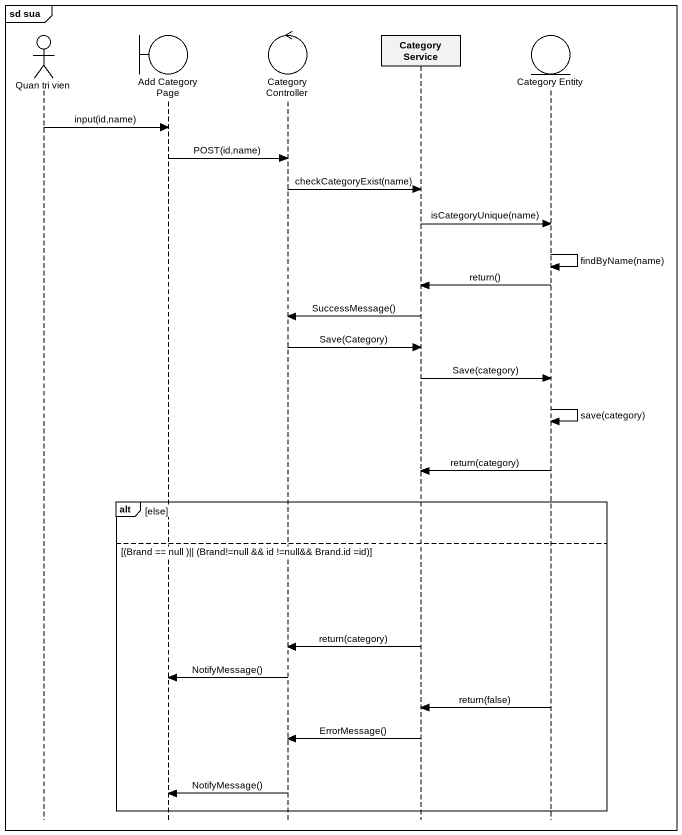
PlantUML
@startuml
mainframe sd sua
hide footbox
actor "Quan tri vien" as Quan_tri_vien
boundary "Add Category Page" as Add_Category_Page
control "Category Controller" as Category_Controller
participant "Category Service" as Category_Service
entity "Category Entity" as Category_Entity

Quan_tri_vien -> Add_Category_Page : input(id,name)
Add_Category_Page -> Category_Controller : POST(id,name)
Category_Controller -> Category_Service : checkCategoryExist(name)
Category_Service -> Category_Entity : isCategoryUnique(name)
Category_Entity -> Category_Entity : findByName(name)
Category_Entity -> Category_Service : return()
Category_Service -> Category_Controller : SuccessMessage()
Category_Controller -> Category_Service : Save(Category)
Category_Service -> Category_Entity : Save(category)
Category_Entity -> Category_Entity : save(category)
Category_Entity -> Category_Service : return(category)
alt else
else (Brand == null )|| (Brand!=null && id !=null&& Brand.id =id)
  Category_Service -> Category_Controller : return(category)
  Category_Controller -> Add_Category_Page : NotifyMessage()
  Category_Entity -> Category_Service : return(false)
  Category_Service -> Category_Controller : ErrorMessage()
  Category_Controller -> Add_Category_Page : NotifyMessage()
end
@enduml
